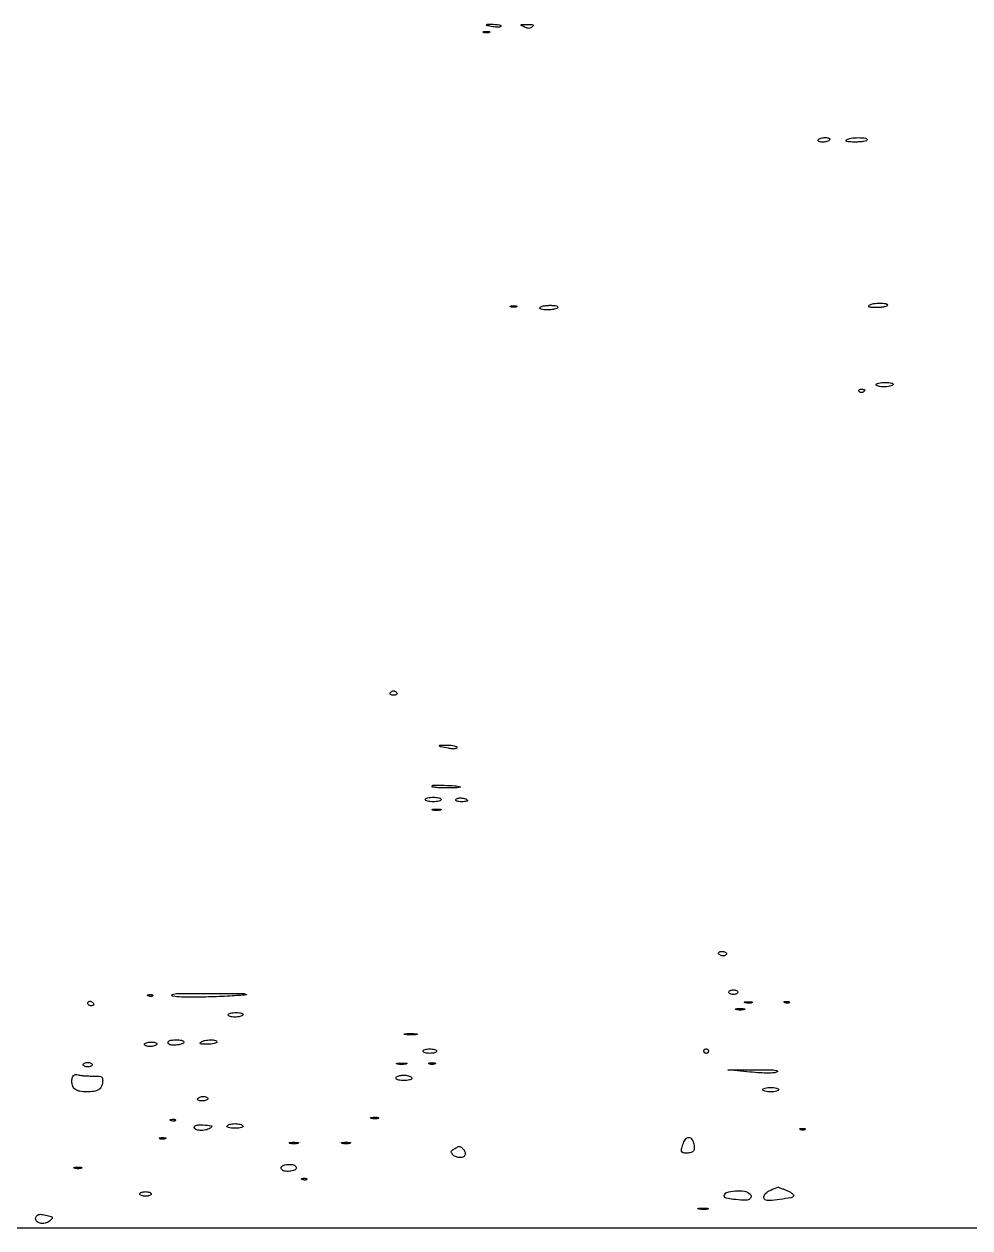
# Model space of a CAD drawing. Extents: x 0 to 1897, y 0 to 3427.
# Drawn here: x 1062 to 1479, y 0 to 531 of the extents above; entities that cross this region are included whole.
import ezdxf

# ---------------------------------------------------------------- set-up
doc = ezdxf.new("R2010")
doc.units = 0
doc.header["$MEASUREMENT"] = 0

msp = doc.modelspace()

# ---------------------------------------------------------------- linework, layer by layer
for points in [[(1272.370837, 530.20899, -0.448233), (1272.290417, 529.938701, -0.076851), (1271.708583, 529.767961, -0.042138), (1270.712639, 529.720307, -0.019953), (1269.429854, 529.818396, -0.010535), (1268.114986, 530.000055, -0.017077), (1267.00752, 530.215927, -0.011128), (1266.129389, 530.439137, -0.336843), (1266, 530.609406, -0.413244), (1266.450083, 531.060983, -0.016522), (1269.00395, 530.985038, -0.018159), (1271.569113, 530.730037, -0.224098)], [(1267.25, 527.337719, -0.057986), (1266.679992, 527.181385, -0.037979), (1266, 527.12966, -0.037979), (1265.320008, 527.181385, -0.057986), (1264.75, 527.337719, -0.174857), (1264.540618, 527.525001, -0.447206), (1264.601562, 527.693942, -0.078554), (1265.10856, 527.810911, -0.017491), (1266, 527.842105, -0.017491), (1266.89144, 527.810911, -0.078554), (1267.398438, 527.693942, -0.447206), (1267.459382, 527.525001, -0.174857)], [(1286.232627, 529.832627, -0.082929), (1285.554058, 529.348274, -0.109136), (1284.816857, 529.17019, -0.08422), (1283.931016, 529.302648, -0.033133), (1282.782627, 529.764947, -0.008664), (1281.384455, 530.468641, -0.505637), (1281.34744, 530.71208, -0.19034), (1281.719846, 530.873593, -0.003356), (1283.95, 530.93232, -0.013015), (1285.653861, 530.921391, -0.104506), (1286.411162, 530.735506, -0.375409), (1286.565139, 530.374923, -0.118227)], [(1417.5, 480, -0.132684), (1417.089929, 479.615371, -0.044834), (1416.329138, 479.29375, -0.040854), (1415.384237, 479.073814, -0.036773), (1414.381966, 479, -0.03685), (1413.446685, 479.069023, -0.085479), (1412.780573, 479.288197, -0.167127), (1412.474324, 479.616153, -0.248314), (1412.5, 480, -0.132684), (1412.910071, 480.384629, -0.044834), (1413.670862, 480.70625, -0.040854), (1414.615763, 480.926186, -0.036773), (1415.618034, 481, -0.03685), (1416.553315, 480.930977, -0.085479), (1417.219427, 480.711803, -0.167127), (1417.525676, 480.383847, -0.248314)], [(1434, 480, -0.328287), (1433.713309, 479.610412, -0.029154), (1432.457813, 479.298248, -0.029164), (1430.762458, 479.081612, -0.017926), (1428.75, 479.015313, -0.008942), (1426.308912, 479.066096, -0.05458), (1425.06289, 479.251528, -0.323524), (1424.789858, 479.583545, -0.271245), (1425, 480, -0.110188), (1427.002427, 480.740586, -0.033701), (1430.242124, 480.959195, -0.02898), (1433.304129, 480.781574, -0.380665)], [(1279.25, 406.337719, -0.057986), (1278.679992, 406.181385, -0.037979), (1278, 406.12966, -0.037979), (1277.320008, 406.181385, -0.057986), (1276.75, 406.337719, -0.174857), (1276.540618, 406.525001, -0.447206), (1276.601562, 406.693942, -0.078554), (1277.10856, 406.810911, -0.017491), (1278, 406.842105, -0.017491), (1278.89144, 406.810911, -0.078554), (1279.398438, 406.693942, -0.447206), (1279.459382, 406.525001, -0.174857)], [(1297.5, 406, -0.171838), (1297.017191, 405.612064, -0.030827), (1295.888513, 405.29375, -0.030117), (1294.458808, 405.073232, -0.023209), (1292.881966, 405, -0.019886), (1291.278585, 405.063796, -0.052037), (1290.14672, 405.273873, -0.108957), (1289.559861, 405.597953, -0.36581), (1289.5, 406, -0.171838), (1289.982809, 406.387936, -0.030827), (1291.111487, 406.70625, -0.030117), (1292.541192, 406.926768, -0.023209), (1294.118034, 407, -0.019886), (1295.721415, 406.936204, -0.052037), (1296.85328, 406.726127, -0.108957), (1297.440139, 406.402047, -0.36581)], [(1443, 407, -0.317542), (1442.725759, 406.611724, -0.034138), (1441.604687, 406.298248, -0.032089), (1440.070668, 406.081679, -0.019832), (1438.25, 406.015313, -0.009431), (1436.019476, 406.064582, -0.063395), (1434.929865, 406.248894, -0.375494), (1434.72435, 406.578012, -0.212321), (1435, 407, -0.103878), (1436.903626, 407.731172, -0.039948), (1439.741399, 407.958258, -0.037192), (1442.341419, 407.764589, -0.371301)], [(1445.5, 372, -0.159713), (1445.04134, 371.613307, -0.035556), (1444.052725, 371.29375, -0.033489), (1442.803639, 371.073414, -0.026918), (1441.440983, 371, -0.027497), (1440.122516, 371.072564, -0.043243), (1439.010789, 371.29375, -0.053437), (1438.229636, 371.614478, -0.275259), (1438, 372, -0.297764), (1438.253084, 372.387294, -0.042932), (1439.192336, 372.70625, -0.03716), (1440.503431, 372.927625, -0.02325), (1442.059017, 373, -0.019531), (1443.688628, 372.936318, -0.051222), (1444.83874, 372.726474, -0.106919), (1445.437431, 372.402624, -0.369423)], [(1433, 369.559017, -0.211827), (1432.716404, 368.919648, -0.127879), (1431.969093, 368.529206, -0.122608), (1431.101938, 368.54388, -0.191362), (1430.510081, 368.983688, -0.136093), (1430.397824, 369.36964, -0.190788), (1430.524436, 369.701458, -0.140899), (1430.890269, 369.925389, -0.067432), (1431.440983, 370, -0.026751), (1432.038367, 369.968016, -0.042195), (1432.542039, 369.870461, -0.051652), (1432.89701, 369.729146, -0.279105)], [(1226.5, 236, -0.210115), (1226.553029, 235.621971, -0.178861), (1226.314314, 235.29375, -0.100989), (1225.768372, 235.071437, -0.046386), (1225, 235, -0.046386), (1224.231628, 235.071437, -0.100989), (1223.685686, 235.29375, -0.178861), (1223.446971, 235.621971, -0.210115), (1223.5, 236, -0.057296), (1223.80183, 236.382513, -0.050113), (1224.195564, 236.70625, -0.052849), (1224.617099, 236.926995, -0.094481), (1225, 237, -0.094481), (1225.382901, 236.926995, -0.052849), (1225.804436, 236.70625, -0.050113), (1226.19817, 236.382513, -0.057296)], [(1253, 211.954687, -0.29255), (1252.747915, 211.56072, -0.083876), (1252.015285, 211.361893, -0.049514), (1250.84418, 211.363416, -0.019656), (1249.25, 211.587347, -0.003792), (1245.674434, 212.261825, -0.279437), (1245.253397, 212.6455, -0.494992), (1245.489819, 212.968098, -0.004771), (1248.833333, 213, -0.023682), (1250.430145, 212.924326, -0.037791), (1251.776042, 212.692939, -0.044033), (1252.738077, 212.359315, -0.295413)], [(1254.5, 194.503109, -0.792412), (1254.485822, 194.364323, -0.013792), (1253.223438, 194.236111, -0.010529), (1251.27304, 194.133471, -0.004956), (1248.75, 194.078947, -0.011574), (1246.162038, 194.108586, -0.019138), (1243.982812, 194.267671, -0.013788), (1242.276114, 194.505952, -0.366305), (1242, 194.832273, -0.415495), (1242.503399, 195.333475, -0.005488), (1247.359722, 195.25892, -0.012391), (1251.994362, 195.021852, -0.064218)], [(1246, 189, -0.277684), (1245.767902, 188.614308, -0.052312), (1244.971875, 188.29375, -0.042582), (1243.841111, 188.072542, -0.027026), (1242.5, 188, -0.027026), (1241.158889, 188.072542, -0.042582), (1240.028125, 188.29375, -0.052312), (1239.232098, 188.614308, -0.277684), (1239, 189, -0.277684), (1239.232098, 189.385692, -0.052312), (1240.028125, 189.70625, -0.042582), (1241.158889, 189.927458, -0.027026), (1242.5, 190, -0.027026), (1243.841111, 189.927458, -0.042582), (1244.971875, 189.70625, -0.052312), (1245.767902, 189.385692, -0.277684)], [(1257.640897, 188.692436, -0.445846), (1257.626911, 188.430731, -0.103315), (1257.182386, 188.203403, -0.046502), (1256.299127, 188.048251, -0.02024), (1255.10765, 188, -0.026566), (1253.864471, 188.066099, -0.063631), (1252.967848, 188.27919, -0.130985), (1252.517539, 188.601287, -0.321148), (1252.49137, 188.986036, -0.208659), (1253.317909, 189.558577, -0.06292), (1254.877069, 189.665892, -0.06092), (1256.518769, 189.369452, -0.121864)], [(1245.75, 184.310674, -0.039571), (1244.952734, 184.168469, -0.024357), (1244, 184.122029, -0.024357), (1243.047266, 184.168469, -0.039571), (1242.25, 184.310674, -0.161593), (1241.99086, 184.478988, -0.542911), (1242.042187, 184.633659, -0.052887), (1242.748017, 184.740287, -0.011065), (1244, 184.767997, -0.011065), (1245.251983, 184.740287, -0.052887), (1245.957813, 184.633659, -0.542911), (1246.00914, 184.478988, -0.161593)], [(1372, 121, -0.142666), (1371.888931, 120.61866, -0.09965), (1371.576711, 120.29375, -0.08433), (1371.109818, 120.074854, -0.067639), (1370.559017, 120, -0.061875), (1369.961978, 120.074167, -0.051278), (1369.359775, 120.29375, -0.053305), (1368.842344, 120.617164, -0.08825), (1368.5, 121, -0.202618), (1368.441401, 121.378123, -0.181468), (1368.66835, 121.70625, -0.104212), (1369.195401, 121.928459, -0.047867), (1369.940983, 122, -0.0466), (1370.729059, 121.926392, -0.066561), (1371.395164, 121.70625, -0.086673), (1371.844577, 121.381985, -0.195654)], [(1118.729167, 102.395833, -0.126455), (1118.402231, 102.202593, -0.060344), (1117.916927, 102.123424, -0.05415), (1117.359369, 102.160852, -0.051402), (1116.8125, 102.316886, -0.054073), (1116.395823, 102.538436, -0.470617), (1116.37858, 102.720685, -0.168741), (1116.670344, 102.862007, -0.018894), (1117.416667, 102.921053, -0.028489), (1118.112848, 102.910055, -0.077125), (1118.592839, 102.799335, -0.208169), (1118.77538, 102.614691, -0.296942)], [(1160, 102.941956, -0.704007), (1159.959262, 102.790761, -0.001593), (1156.68125, 102.535868, -0.004898), (1152.759302, 102.282077, -0.002767), (1148, 102.047301, -0.006851), (1138.621677, 101.765355, -0.014695), (1131.385693, 101.859683, -0.02989), (1127.399013, 102.268487, -0.773361), (1127.338317, 102.924364, -0.085212), (1129.889211, 103.379309, -0.001485), (1143.999965, 103.428811, -0.000907), (1158.513005, 103.410304, -0.152178)], [(1377, 104, -0.191087), (1376.848523, 103.618118, -0.088204), (1376.4125, 103.29375, -0.068025), (1375.765418, 103.073693, -0.048028), (1375, 103, -0.048028), (1374.234582, 103.073693, -0.068025), (1373.5875, 103.29375, -0.088204), (1373.151477, 103.618118, -0.191087), (1373, 104, -0.191087), (1373.151477, 104.381882, -0.088204), (1373.5875, 104.70625, -0.068025), (1374.234582, 104.926307, -0.048028), (1375, 105, -0.048028), (1375.765418, 104.926307, -0.068025), (1376.4125, 104.70625, -0.088204), (1376.848523, 104.381882, -0.191087)], [(1092.5, 99, -0.139169), (1092.607943, 98.620352, -0.191142), (1092.478525, 98.29375, -0.138808), (1092.110654, 98.073267, -0.066118), (1091.559017, 98, -0.062283), (1090.962904, 98.074545, -0.080552), (1090.457961, 98.29375, -0.097988), (1090.120018, 98.618621, -0.153634), (1090, 99, -0.092995), (1090.071618, 99.381732, -0.096318), (1090.276414, 99.70625, -0.099231), (1090.581949, 99.923444, -0.105429), (1090.940983, 100, -0.089642), (1091.346558, 99.926698, -0.053229), (1091.7871, 99.70625, -0.051032), (1092.193797, 99.382515, -0.06081)], [(1379.75, 96.310674, -0.039571), (1378.952734, 96.168469, -0.024357), (1378, 96.122029, -0.024357), (1377.047266, 96.168469, -0.039571), (1376.25, 96.310674, -0.161593), (1375.99086, 96.478988, -0.542911), (1376.042187, 96.633659, -0.052887), (1376.748017, 96.740287, -0.011065), (1378, 96.767997, -0.011065), (1379.251983, 96.740287, -0.052887), (1379.957813, 96.633659, -0.542911), (1380.00914, 96.478988, -0.161593)], [(1383.269032, 99.344063, -0.06278), (1382.671085, 99.185595, -0.030339), (1381.880008, 99.127736, -0.029507), (1381.036634, 99.167106, -0.037336), (1380.269032, 99.307009, -0.087174), (1379.883358, 99.48334, -0.597527), (1379.900903, 99.643467, -0.080377), (1380.431793, 99.764444, -0.012823), (1381.5, 99.805051, -0.014395), (1382.580113, 99.787295, -0.052471), (1383.257153, 99.684921, -0.333666), (1383.386009, 99.52287, -0.31318)], [(1399.729167, 99.395833, -0.126455), (1399.402231, 99.202593, -0.060344), (1398.916927, 99.123424, -0.05415), (1398.359369, 99.160852, -0.051402), (1397.8125, 99.316886, -0.054073), (1397.395823, 99.538436, -0.470617), (1397.37858, 99.720685, -0.168741), (1397.670344, 99.862007, -0.018894), (1398.416667, 99.921053, -0.028489), (1399.112848, 99.910055, -0.077125), (1399.592839, 99.799335, -0.208169), (1399.77538, 99.614691, -0.296942)], [(1158.5, 94, -0.146547), (1158.065839, 93.614422, -0.040338), (1157.1996, 93.29375, -0.037109), (1156.112115, 93.073612, -0.031397), (1154.940983, 93, -0.032276), (1153.81438, 93.0728, -0.049716), (1152.863914, 93.29375, -0.064068), (1152.206632, 93.615903, -0.251914), (1152, 94, -0.280045), (1152.23451, 94.385863, -0.051215), (1153.045461, 94.70625, -0.04194), (1154.195261, 94.92748, -0.02657), (1155.559017, 95, -0.023007), (1156.966307, 94.93521, -0.059005), (1157.961697, 94.723169, -0.125298), (1158.461947, 94.397523, -0.336396)], [(1235.26375, 85.296069, -0.031163), (1234.209518, 85.160023, -0.015827), (1232.872547, 85.114038, -0.015659), (1231.485188, 85.153707, -0.022548), (1230.26375, 85.282419, -0.075924), (1229.761725, 85.438612, -0.720633), (1229.780601, 85.581582, -0.040183), (1230.711719, 85.684722, -0.006817), (1232.5, 85.713986, -0.00738), (1234.29708, 85.692368, -0.030832), (1235.374351, 85.596853, -0.49082), (1235.455688, 85.450815, -0.248898)], [(1120.5, 81, -0.130646), (1120.093337, 80.615492, -0.045439), (1119.346475, 80.29375, -0.041396), (1118.42066, 80.073842, -0.037634), (1117.440983, 80, -0.039081), (1116.50628, 80.07317, -0.058208), (1115.717039, 80.29375, -0.076538), (1115.179376, 80.617207, -0.222681), (1115, 81, -0.257909), (1115.212425, 81.384428, -0.061379), (1115.898586, 81.70625, -0.048032), (1116.887118, 81.927265, -0.031003), (1118.059017, 82, -0.027979), (1119.243706, 81.933656, -0.069343), (1120.083987, 81.718784, -0.145541), (1120.490145, 81.391769, -0.297719)], [(1132.430779, 82.112002, -0.307802), (1132.414594, 81.741223, -0.103078), (1131.98712, 81.36285, -0.061344), (1131.195936, 81.03153, -0.032089), (1130.149777, 80.808675, -0.027895), (1127.87661, 80.603642, -0.076419), (1126.280055, 80.793503, -0.186006), (1125.556825, 81.330534, -0.286972), (1125.552786, 82.08541, -0.217892), (1126.596187, 82.781225, -0.03882), (1128.99308, 82.976926, -0.038782), (1131.390174, 82.800041, -0.219958)], [(1147, 82, -0.304392), (1146.740426, 81.613126, -0.040321), (1145.751563, 81.298248, -0.035645), (1144.378864, 81.081769, -0.022193), (1142.75, 81.015313, -0.009929), (1140.728933, 81.062734, -0.075274), (1139.795887, 81.245644, -0.422406), (1139.648451, 81.569159, -0.157619), (1140, 82, -0.095866), (1141.794628, 82.722183, -0.047896), (1144.240434, 82.95701, -0.049214), (1146.388778, 82.74504, -0.357708)], [(1244, 78, -0.254951), (1243.790443, 77.615738, -0.06271), (1243.11875, 77.29375, -0.048861), (1242.149251, 77.072766, -0.031626), (1241, 77, -0.031626), (1239.850749, 77.072766, -0.048861), (1238.88125, 77.29375, -0.06271), (1238.209557, 77.615738, -0.254951), (1238, 78, -0.254951), (1238.209557, 78.384262, -0.06271), (1238.88125, 78.70625, -0.048861), (1239.850749, 78.927234, -0.031626), (1241, 79, -0.031626), (1242.149251, 78.927234, -0.048861), (1243.11875, 78.70625, -0.06271), (1243.790443, 78.384262, -0.254951)], [(1364, 78, -0.099038), (1363.923658, 77.618362, -0.097945), (1363.70625, 77.29375, -0.097945), (1363.381638, 77.076342, -0.099038), (1363, 77, -0.099038), (1362.618362, 77.076342, -0.097945), (1362.29375, 77.29375, -0.097945), (1362.076342, 77.618362, -0.099038), (1362, 78, -0.099038), (1362.076342, 78.381638, -0.097945), (1362.29375, 78.70625, -0.097945), (1362.618362, 78.923658, -0.099038), (1363, 79, -0.099038), (1363.381638, 78.923658, -0.097945), (1363.70625, 78.70625, -0.097945), (1363.923658, 78.381638, -0.099038)], [(1092, 72, -0.191087), (1091.848523, 71.618118, -0.088204), (1091.4125, 71.29375, -0.068025), (1090.765418, 71.073693, -0.048028), (1090, 71, -0.048028), (1089.234582, 71.073693, -0.068025), (1088.5875, 71.29375, -0.088204), (1088.151477, 71.618118, -0.191087), (1088, 72, -0.191087), (1088.151477, 72.381882, -0.088204), (1088.5875, 72.70625, -0.068025), (1089.234582, 72.926307, -0.048028), (1090, 73, -0.048028), (1090.765418, 72.926307, -0.068025), (1091.4125, 72.70625, -0.088204), (1091.848523, 72.381882, -0.191087)], [(1230.761659, 72.31292, -0.041951), (1229.934218, 72.169017, -0.020826), (1228.869594, 72.119272, -0.020511), (1227.754739, 72.159391, -0.028254), (1226.761659, 72.292739, -0.082665), (1226.319562, 72.45659, -0.67161), (1226.339362, 72.605813, -0.053901), (1227.071102, 72.715166, -0.008901), (1228.5, 72.747817, -0.009782), (1229.938425, 72.726931, -0.038992), (1230.814362, 72.62839, -0.417468), (1230.916221, 72.476221, -0.285845)], [(1243.25, 72.337719, -0.057986), (1242.679992, 72.181385, -0.037979), (1242, 72.12966, -0.037979), (1241.320008, 72.181385, -0.057986), (1240.75, 72.337719, -0.174857), (1240.540618, 72.525001, -0.447206), (1240.601562, 72.693942, -0.078554), (1241.10856, 72.810911, -0.017491), (1242, 72.842105, -0.017491), (1242.89144, 72.810911, -0.078554), (1243.398438, 72.693942, -0.447206), (1243.459382, 72.525001, -0.174857)], [(1394.373562, 68.83464, -0.089946), (1392.89243, 68.422073, -0.021513), (1390.330477, 68.295838, -0.017684), (1386.882173, 68.396384, -0.007988), (1382.373562, 68.760067), (1372.5, 69.715493), (1384.5, 69.790066, -0.003822), (1390.294414, 69.781777, -0.021851), (1393.365629, 69.619557, -0.110501), (1394.39277, 69.283073, -0.597337)], [(1091.993731, 67, -0.009611), (1095.013331, 66.941954, -0.121496), (1096.098666, 66.629569, -0.244369), (1096.551777, 65.921713, -0.049888), (1096.536975, 64.38629, -0.083131), (1095.945823, 62.292833, -0.145271), (1094.754197, 60.960264, -0.105602), (1092.72607, 60.237749, -0.032017), (1089.45, 60.015313, -0.04362), (1086.505131, 60.2615, -0.11056), (1084.530945, 61.074881, -0.144063), (1083.400654, 62.491058, -0.097164), (1083, 64.533333, -0.049964), (1083.169646, 66.226762, -0.137852), (1083.711618, 67.284082, -0.190409), (1084.595428, 67.70757, -0.10967), (1085.779553, 67.531099, 0.059768), (1086.598831, 67.324507, 0.010591), (1088.175877, 67.15601, 0.011328), (1090.043012, 67.038969, 0.009987)], [(1233, 65.883369, -0.294626), (1232.779397, 65.541487, -0.044402), (1231.971875, 65.25949, -0.038003), (1230.841313, 65.063955, -0.023827), (1229.5, 65, -0.042406), (1227.239636, 65.19205, -0.185992), (1226.109193, 65.865534, -0.449611), (1226.247904, 66.630641, -0.084006), (1227.75, 67.228451, -0.05819), (1229.500485, 67.395068, -0.057428), (1231.250391, 67.155457, -0.067869), (1232.57606, 66.616194, -0.268412)], [(1395, 61, -0.277684), (1394.767902, 60.614308, -0.052312), (1393.971875, 60.29375, -0.042582), (1392.841111, 60.072542, -0.027026), (1391.5, 60, -0.027026), (1390.158889, 60.072542, -0.042582), (1389.028125, 60.29375, -0.052312), (1388.232098, 60.614308, -0.277684), (1388, 61, -0.277684), (1388.232098, 61.385692, -0.052312), (1389.028125, 61.70625, -0.042582), (1390.158889, 61.927458, -0.027026), (1391.5, 62, -0.027026), (1392.841111, 61.927458, -0.042582), (1393.971875, 61.70625, -0.052312), (1394.767902, 61.385692, -0.277684)], [(1143, 57, -0.230178), (1142.813779, 56.616918, -0.073461), (1142.248289, 56.29375, -0.055981), (1141.420991, 56.073066, -0.037227), (1140.440983, 56, -0.035659), (1139.479336, 56.068671, -0.083483), (1138.794783, 56.287316, -0.1651), (1138.478234, 56.615199, -0.253782), (1138.5, 57, -0.111412), (1138.876024, 57.383556, -0.050262), (1139.50665, 57.70625, -0.046318), (1140.270704, 57.925923, -0.046881), (1141.059017, 58, -0.049547), (1141.801778, 57.926216, -0.069539), (1142.429836, 57.70625, -0.089706), (1142.852535, 57.381787, -0.186414)], [(1128.729167, 47.395833, -0.126455), (1128.402231, 47.202593, -0.060344), (1127.916927, 47.123424, -0.05415), (1127.359369, 47.160852, -0.051402), (1126.8125, 47.316886, -0.054073), (1126.395823, 47.538436, -0.470617), (1126.37858, 47.720685, -0.168741), (1126.670344, 47.862007, -0.018894), (1127.416667, 47.921053, -0.028489), (1128.112848, 47.910055, -0.077125), (1128.592839, 47.799335, -0.208169), (1128.77538, 47.614691, -0.296942)], [(1218.269032, 48.344063, -0.06278), (1217.671085, 48.185595, -0.030339), (1216.880008, 48.127736, -0.029507), (1216.036634, 48.167106, -0.037336), (1215.269032, 48.307009, -0.087174), (1214.883358, 48.48334, -0.597527), (1214.900903, 48.643467, -0.080377), (1215.431793, 48.764444, -0.012823), (1216.5, 48.805051, -0.014395), (1217.580113, 48.787295, -0.052471), (1218.257153, 48.684921, -0.333666), (1218.386009, 48.52287, -0.31318)], [(1144.5, 45.09767, -0.199461), (1144.738286, 44.960808, -0.277597), (1144.765625, 44.722307, -0.108431), (1144.510503, 44.382105, -0.034413), (1144, 44, -0.094402), (1142.059534, 43.212576, -0.062136), (1139.64957, 43.036018, -0.072363), (1137.654892, 43.430934, -0.317811), (1137, 44.357185, -0.286836), (1137.45086, 45.078443, -0.088994), (1138.737108, 45.442651, -0.044482), (1140.97401, 45.463916, -0.01205)], [(1158.5, 45, -0.372961), (1158.434772, 44.596805, -0.104919), (1157.824194, 44.273189, -0.050431), (1156.655839, 44.063572, -0.019189), (1155, 44, -0.019189), (1153.344161, 44.063572, -0.050431), (1152.175806, 44.273189, -0.104919), (1151.565228, 44.596805, -0.372961), (1151.5, 45, -0.144823), (1151.931076, 45.385448, -0.04093), (1152.783064, 45.70625, -0.037579), (1153.85147, 45.926362, -0.032024), (1155, 46, -0.032024), (1156.14853, 45.926362, -0.037579), (1157.216936, 45.70625, -0.04093), (1158.068924, 45.385448, -0.144823)], [(1406.729167, 43.395833, -0.126455), (1406.402231, 43.202593, -0.060344), (1405.916927, 43.123424, -0.05415), (1405.359369, 43.160852, -0.051402), (1404.8125, 43.316886, -0.054073), (1404.395823, 43.538436, -0.470617), (1404.37858, 43.720685, -0.168741), (1404.670344, 43.862007, -0.018894), (1405.416667, 43.921053, -0.028489), (1406.112848, 43.910055, -0.077125), (1406.592839, 43.799335, -0.208169), (1406.77538, 43.614691, -0.296942)], [(1124.25, 39.337719, -0.057986), (1123.679992, 39.181385, -0.037979), (1123, 39.12966, -0.037979), (1122.320008, 39.181385, -0.057986), (1121.75, 39.337719, -0.174857), (1121.540618, 39.525001, -0.447206), (1121.601562, 39.693942, -0.078554), (1122.10856, 39.810911, -0.017491), (1123, 39.842105, -0.017491), (1123.89144, 39.810911, -0.078554), (1124.398438, 39.693942, -0.447206), (1124.459382, 39.525001, -0.174857)], [(1182.75, 37.310674, -0.039571), (1181.952734, 37.168469, -0.024357), (1181, 37.122029, -0.024357), (1180.047266, 37.168469, -0.039571), (1179.25, 37.310674, -0.161593), (1178.99086, 37.478988, -0.542911), (1179.042187, 37.633659, -0.052887), (1179.748017, 37.740287, -0.011065), (1181, 37.767997, -0.011065), (1182.251983, 37.740287, -0.052887), (1182.957813, 37.633659, -0.542911), (1183.00914, 37.478988, -0.161593)], [(1205.75, 37.310674, -0.039571), (1204.952734, 37.168469, -0.024357), (1204, 37.122029, -0.024357), (1203.047266, 37.168469, -0.039571), (1202.25, 37.310674, -0.161593), (1201.99086, 37.478988, -0.542911), (1202.042187, 37.633659, -0.052887), (1202.748017, 37.740287, -0.011065), (1204, 37.767997, -0.011065), (1205.251983, 37.740287, -0.052887), (1205.957813, 37.633659, -0.542911), (1206.00914, 37.478988, -0.161593)], [(1357.422186, 37.454011, -0.048187), (1357.742152, 35.331268, -0.162188), (1357.374783, 33.994869, -0.183023), (1356.318444, 33.242471, -0.064307), (1354.440983, 33, -0.056979), (1352.827739, 33.18444, -0.261724), (1352.157467, 33.796008, -0.153278), (1352.139905, 34.96595, -0.018538), (1352.975249, 37.4349, -0.080556), (1354.041624, 39.279843, -0.224052), (1355.358955, 39.90828, -0.245271), (1356.589228, 39.272861, -0.092033)], [(1255.963645, 34.543805, -0.05732), (1256.377768, 33.909241, -0.06058), (1256.627673, 33.208749, -0.067771), (1256.684618, 32.550789, -0.126816), (1256.527073, 32.043805, -0.174705), (1255.523998, 31.246984, -0.098831), (1253.965703, 31.04585, -0.090013), (1252.316209, 31.463875, -0.11306), (1251.066993, 32.419278, -0.054271), (1250.563471, 33.180672, -0.183184), (1250.497048, 33.763368, -0.160628), (1250.83465, 34.293122, -0.039518), (1251.694549, 34.888869, -0.022592), (1253.277183, 35.716255, -0.130023), (1254.199578, 35.882142, -0.160835), (1254.981003, 35.552137, -0.039907)], [(1087.269032, 26.344063, -0.06278), (1086.671085, 26.185595, -0.030339), (1085.880008, 26.127736, -0.029507), (1085.036634, 26.167106, -0.037336), (1084.269032, 26.307009, -0.087174), (1083.883358, 26.48334, -0.597527), (1083.900903, 26.643467, -0.080377), (1084.431793, 26.764444, -0.012823), (1085.5, 26.805051, -0.014395), (1086.580113, 26.787295, -0.052471), (1087.257153, 26.684921, -0.333666), (1087.386009, 26.52287, -0.31318)], [(1182, 26.5, -0.311007), (1181.312634, 25.501824, -0.066428), (1179.149698, 24.990736, -0.062634), (1176.811129, 25.050918, -0.220049), (1175.586203, 25.86052, -0.186674), (1175.422067, 26.740156, -0.215119), (1175.906406, 27.435496, -0.1029), (1177.163912, 27.871192, -0.032124), (1179.166667, 28, -0.037322), (1180.395413, 27.908154, -0.084621), (1181.277778, 27.617647, -0.124534), (1181.805972, 27.140475, -0.148148)], [(1186.729167, 21.395833, -0.126455), (1186.402231, 21.202593, -0.060344), (1185.916927, 21.123424, -0.05415), (1185.359369, 21.160852, -0.051402), (1184.8125, 21.316886, -0.054073), (1184.395823, 21.538436, -0.470617), (1184.37858, 21.720685, -0.168741), (1184.670344, 21.862007, -0.018894), (1185.416667, 21.921053, -0.028489), (1186.112848, 21.910055, -0.077125), (1186.592839, 21.799335, -0.208169), (1186.77538, 21.614691, -0.296942)], [(1118, 15, -0.226478), (1117.817169, 14.617064, -0.074992), (1117.265625, 14.29375, -0.057076), (1116.457356, 14.073116, -0.038131), (1115.5, 14, -0.038131), (1114.542644, 14.073116, -0.057076), (1113.734375, 14.29375, -0.074992), (1113.182831, 14.617064, -0.226478), (1113, 15, -0.226478), (1113.182831, 15.382936, -0.074992), (1113.734375, 15.70625, -0.057076), (1114.542644, 15.926884, -0.038131), (1115.5, 16, -0.038131), (1116.457356, 15.926884, -0.057076), (1117.265625, 15.70625, -0.074992), (1117.817169, 15.382936, -0.226478)], [(1382.45, 14.894647, -0.098985), (1382.769819, 14.444831, -0.125368), (1382.856471, 13.943967, -0.111064), (1382.693799, 13.416874, -0.066305), (1382.293326, 12.893326, -0.20393), (1380.552166, 12.191711, -0.022363), (1376.15539, 12.473523, -0.01998), (1371.831145, 13.121236, -0.359982), (1371, 14.126062, -0.325832), (1372.125171, 15.669369, -0.061035), (1375.773186, 16.366956, -0.056998), (1379.851615, 16.175746, -0.149774)], [(1398.604087, 16.520956, -0.025941), (1399.920722, 15.888762, -0.043743), (1400.939973, 15.210808, -0.057423), (1401.55972, 14.586451, -0.314974), (1401.585184, 14.137831, -0.213462), (1400.381323, 13.3202, -0.010751), (1395.573247, 12.571384, -0.012349), (1390.781445, 12.05038, -0.160656), (1389.061089, 12.462245, -0.292333), (1388.476925, 13.676498, -0.173829), (1389.222388, 15.16377, -0.0823), (1391.48982, 16.707419, -0.040179), (1394.782119, 17.921053, -0.154352), (1394.987935, 17.91417, -0.002857), (1396.021196, 17.54234, -0.006739), (1397.227042, 17.082079, -0.004419)], [(1072.714168, 5.379084, -0.022078), (1073.904583, 5.002894, -0.210123), (1074.280887, 4.642032, -0.266339), (1074.221021, 4.178614, -0.034097), (1073.535596, 3.392739, -0.114567), (1071.677446, 2.234856, -0.105835), (1069.442642, 1.969386, -0.136756), (1067.686421, 2.639423, -0.237969), (1067, 4, -0.148836), (1067.369681, 5.214392, -0.187909), (1068.325758, 5.8802, -0.098739), (1070.034528, 5.948546, -0.026274)], [(1363.761659, 8.31292, -0.041951), (1362.934218, 8.169017, -0.020826), (1361.869594, 8.119272, -0.020511), (1360.754739, 8.159391, -0.028254), (1359.761659, 8.292739, -0.082665), (1359.319562, 8.45659, -0.67161), (1359.339362, 8.605813, -0.053901), (1360.071102, 8.715166, -0.008901), (1361.5, 8.747817, -0.009782), (1362.938425, 8.726931, -0.038992), (1363.814362, 8.62839, -0.417468), (1363.916221, 8.476221, -0.285845)]]:
    msp.add_lwpolyline(points, format="xyb", close=True)
msp.add_lwpolyline([(295.093021, 0), (1079.79651, 0.007802), (1864.5, 0.015604)])

doc.saveas('drawing.dxf')
